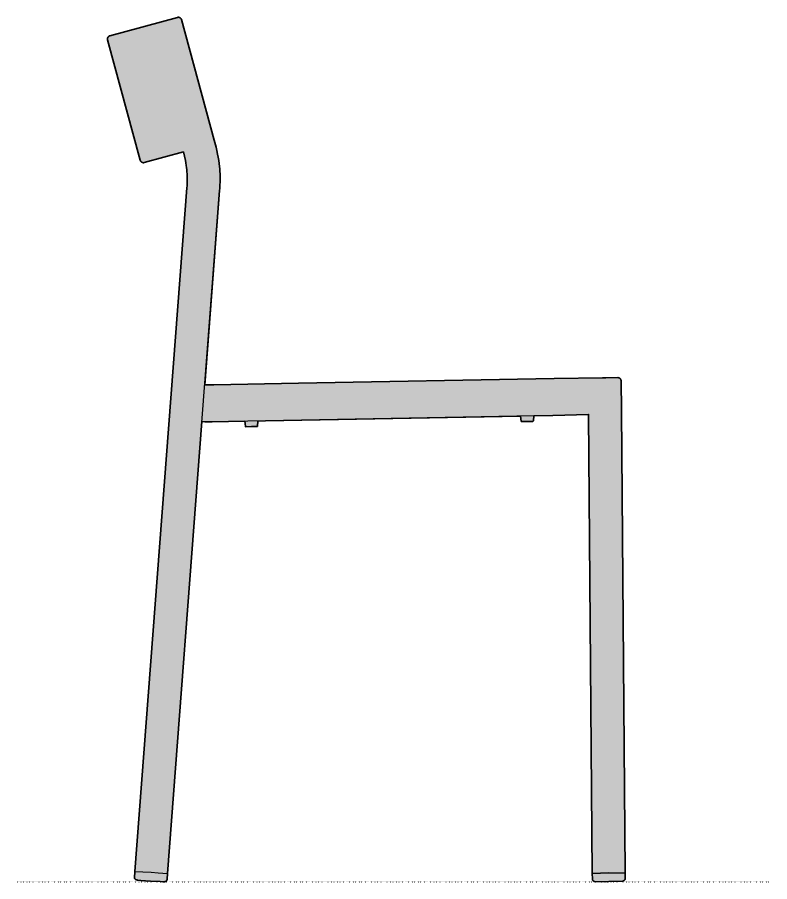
# Model space of a CAD drawing. Header units: millimetres. Extents: x 0 to 1796, y -893 to 789.
# Drawn here: x 1108 to 1796, y 0 to 789 of the extents above; entities that cross this region are included whole.
import ezdxf

# ---------------------------------------------------------------- set-up
doc = ezdxf.new("R2010")
doc.units = ezdxf.units.MM
doc.linetypes.add('Dots', pattern=[1, 0, -1])
doc.layers.add('Blocks', color=7, linetype='Continuous')
doc.layers.add('Blocks$Fill', color=7, linetype='Continuous', true_color=0xffffff)
for name, color, linetype, lineweight, true_color in [('Blocks$Inner', 7, 'Continuous', 25, 0x007f00), ('Blocks$Outline', 7, 'Continuous', 35, 0xff3f3f), ('Groud', 7, 'Dots', 25, 0x243775)]:
    doc.layers.add(name, color=color, linetype=linetype, lineweight=lineweight, true_color=true_color)

# ---------------------------------------------------------------- blocks, each defined once
blk = doc.blocks.new('Type Chair Side')
at = {"layer": 'Blocks$Fill'}
blk.add_hatch(color=256, dxfattribs=at).paths.add_polyline_path([(137.23, 7.32), (136.91, 2.28), (136.91, 2.22), (136.9, 2.16), (136.89, 2.1), (136.88, 2.04), (136.87, 1.99), (136.86, 1.93), (136.84, 1.87), (136.83, 1.81), (136.81, 1.76), (136.79, 1.7), (136.77, 1.65), (136.75, 1.59), (136.73, 1.54), (136.71, 1.48), (136.68, 1.43), (136.65, 1.37), (136.62, 1.31), (136.59, 1.26), (136.56, 1.2), (136.53, 1.15), (136.49, 1.09), (136.46, 1.04), (136.42, 0.99), (136.38, 0.94), (136.34, 0.89), (136.3, 0.84), (136.25, 0.79), (136.21, 0.75), (136.17, 0.7), (136.12, 0.66), (136.07, 0.61), (136.04, 0.58), (136, 0.55), (135.96, 0.52), (135.92, 0.49), (135.89, 0.47), (135.85, 0.44), (135.81, 0.41), (135.77, 0.39), (135.73, 0.36), (135.69, 0.34), (135.65, 0.31), (135.61, 0.29), (135.57, 0.27), (135.53, 0.25), (135.49, 0.23), (135.45, 0.21), (135.37, 0.17), (135.29, 0.14), (135.22, 0.12), (135.14, 0.09), (135.07, 0.07), (135.01, 0.06), (134.94, 0.04), (134.88, 0.03), (134.79, 0.01), (134.73, 0), (134.64, -0.01), (134.56, -0.02), (134.49, -0.02), (134.36, -0.03), (134.19, -0.04), (134, -0.04), (133.42, -0.03), (130.65, 0.07), (112.92, 1.2), (110.13, 1.45), (109.55, 1.52), (109.37, 1.54), (109.2, 1.57), (109.08, 1.59), (109.01, 1.61), (108.93, 1.62), (108.85, 1.65), (108.8, 1.66), (108.75, 1.68), (108.68, 1.7), (108.62, 1.72), (108.55, 1.74), (108.49, 1.77), (108.42, 1.8), (108.35, 1.83), (108.28, 1.87), (108.21, 1.91), (108.14, 1.96), (108.1, 1.98), (108.07, 2), (107.99, 2.06), (107.92, 2.11), (107.85, 2.17), (107.79, 2.23), (107.75, 2.26), (107.72, 2.29), (107.69, 2.32), (107.66, 2.35), (107.63, 2.38), (107.6, 2.42), (107.56, 2.46), (107.53, 2.5), (107.5, 2.54), (107.46, 2.58), (107.43, 2.62), (107.4, 2.67), (107.37, 2.71), (107.35, 2.76), (107.32, 2.8), (107.29, 2.85), (107.27, 2.89), (107.24, 2.94), (107.22, 2.99), (107.2, 3.04), (107.17, 3.08), (107.04, 3.5), (107.29, 9.22), (155.16, 637.24), (155.23, 639.08), (155.27, 640.92), (155.27, 642.77), (155.23, 644.61), (155.15, 646.45), (155.03, 648.29), (154.86, 650.12), (154.64, 652.13), (154.36, 654.13), (154, 656.3), (153.59, 658.45), (152.73, 662.41), (151.75, 666.38), (116.04, 656.67), (115.94, 656.65), (115.84, 656.63), (115.74, 656.61), (115.64, 656.59), (115.53, 656.58), (115.43, 656.58), (115.33, 656.57), (115.23, 656.57), (115.12, 656.57), (115.02, 656.58), (114.92, 656.59), (114.82, 656.6), (114.72, 656.62), (114.62, 656.64), (114.52, 656.66), (114.42, 656.69), (114.32, 656.72), (114.22, 656.75), (114.13, 656.79), (114.03, 656.83), (113.94, 656.87), (113.85, 656.92), (113.76, 656.97), (113.67, 657.02), (113.59, 657.07), (113.5, 657.13), (113.42, 657.19), (113.34, 657.26), (113.26, 657.32), (113.19, 657.39), (113.11, 657.47), (113.04, 657.54), (112.97, 657.62), (112.91, 657.7), (112.85, 657.78), (112.79, 657.86), (112.73, 657.94), (112.67, 658.03), (112.62, 658.12), (112.58, 658.21), (112.53, 658.3), (112.49, 658.4), (112.45, 658.49), (112.42, 658.59), (112.38, 658.69), (112.36, 658.78), (82.45, 768.88), (82.42, 768.98), (82.41, 769.08), (82.39, 769.19), (82.38, 769.29), (82.37, 769.4), (82.37, 769.5), (82.37, 769.6), (82.37, 769.71), (82.38, 769.81), (82.39, 769.92), (82.4, 770.02), (82.42, 770.12), (82.44, 770.23), (82.47, 770.33), (82.49, 770.43), (82.53, 770.53), (82.56, 770.63), (82.6, 770.72), (82.64, 770.82), (82.69, 770.91), (82.74, 771.01), (82.79, 771.1), (82.84, 771.19), (82.9, 771.27), (82.96, 771.36), (83.03, 771.44), (83.09, 771.52), (83.16, 771.6), (83.23, 771.67), (83.31, 771.75), (83.39, 771.82), (83.47, 771.89), (83.55, 771.95), (83.63, 772.01), (83.72, 772.07), (83.81, 772.13), (83.9, 772.18), (83.98, 772.22), (84.06, 772.27), (84.14, 772.3), (84.23, 772.34), (84.32, 772.37), (84.4, 772.41), (84.49, 772.43), (84.58, 772.46), (146.46, 789.27), (146.56, 789.29), (146.67, 789.31), (146.77, 789.33), (146.87, 789.34), (146.98, 789.35), (147.08, 789.35), (147.19, 789.35), (147.29, 789.35), (147.4, 789.34), (147.5, 789.33), (147.61, 789.31), (147.71, 789.3), (147.81, 789.28), (147.91, 789.25), (148.01, 789.22), (148.11, 789.19), (148.21, 789.15), (148.31, 789.12), (148.4, 789.07), (148.5, 789.03), (148.59, 788.98), (148.68, 788.93), (148.77, 788.87), (148.86, 788.81), (148.94, 788.75), (149.03, 788.69), (149.11, 788.62), (149.18, 788.55), (149.26, 788.48), (149.33, 788.4), (149.4, 788.33), (149.47, 788.25), (149.54, 788.16), (149.6, 788.08), (149.66, 787.99), (149.71, 787.9), (149.77, 787.81), (149.81, 787.72), (149.86, 787.63), (149.9, 787.53), (149.94, 787.43), (149.98, 787.34), (181.58, 670.77), (182.32, 667.57), (183.01, 664.35), (183.54, 661.51), (184.01, 658.65), (184.4, 655.9), (184.71, 653.14), (184.92, 650.85), (185.08, 648.55), (185.19, 646.25), (185.26, 643.94), (185.27, 641.18), (185.23, 638.42), (185.16, 636.57), (184.94, 632.9), (171.28, 453.81), (175.47, 453.63), (177.57, 453.62), (548.65, 460.3), (548.75, 460.29), (548.81, 460.29), (548.91, 460.28), (549.01, 460.27), (549.12, 460.25), (549.22, 460.23), (549.32, 460.21), (549.42, 460.18), (549.51, 460.15), (549.61, 460.12), (549.71, 460.08), (549.8, 460.04), (549.9, 460), (549.99, 459.95), (550.08, 459.9), (550.17, 459.85), (550.25, 459.79), (550.34, 459.74), (550.42, 459.67), (550.5, 459.61), (550.58, 459.54), (550.65, 459.47), (550.73, 459.4), (550.76, 459.37), (550.9, 459.21), (550.96, 459.13), (551.02, 459.05), (551.08, 458.97), (551.14, 458.88), (551.19, 458.79), (551.24, 458.7), (551.28, 458.61), (551.33, 458.52), (551.37, 458.42), (551.41, 458.33), (551.44, 458.23), (551.47, 458.13), (551.5, 458.03), (551.52, 457.93), (551.54, 457.83), (551.56, 457.73), (551.57, 457.63), (551.58, 457.53), (551.59, 457.43), (551.59, 457.32), (555.38, 3.05), (555.38, 2.96), (555.38, 2.88), (555.37, 2.79), (555.36, 2.71), (555.34, 2.62), (555.33, 2.54), (555.31, 2.45), (555.28, 2.37), (555.26, 2.29), (555.23, 2.21), (555.2, 2.13), (555.17, 2.05), (555.13, 1.97), (555.09, 1.9), (555.05, 1.82), (555.01, 1.75), (554.96, 1.68), (554.91, 1.61), (554.86, 1.54), (554.81, 1.47), (554.75, 1.41), (554.69, 1.35), (554.63, 1.28), (554.57, 1.23), (554.51, 1.17), (554.44, 1.11), (554.37, 1.06), (554.3, 1.01), (554.23, 0.97), (554.16, 0.92), (554.09, 0.88), (554.01, 0.84), (553.93, 0.8), (553.85, 0.77), (553.78, 0.74), (553.69, 0.71), (553.61, 0.68), (553.53, 0.66), (553.45, 0.64), (553.36, 0.62), (553.28, 0.6), (553.2, 0.59), (553.11, 0.58), (553.03, 0.58), (552.94, 0.57), (527.86, 0), (527.77, 0), (527.69, 0.01), (527.6, 0.02), (527.52, 0.03), (527.43, 0.04), (527.35, 0.06), (527.27, 0.08), (527.19, 0.1), (527.1, 0.13), (527.02, 0.15), (526.94, 0.19), (526.86, 0.22), (526.79, 0.26), (526.71, 0.29), (526.64, 0.34), (526.56, 0.38), (526.49, 0.43), (526.42, 0.47), (526.35, 0.53), (526.29, 0.58), (526.22, 0.64), (526.16, 0.69), (526.1, 0.75), (526.04, 0.82), (525.98, 0.88), (525.93, 0.95), (525.88, 1.01), (525.83, 1.08), (525.78, 1.15), (525.74, 1.23), (525.69, 1.3), (525.65, 1.38), (525.62, 1.45), (525.58, 1.53), (525.55, 1.61), (525.52, 1.69), (525.5, 1.77), (525.47, 1.86), (525.45, 1.94), (525.43, 2.02), (525.42, 2.11), (525.41, 2.19), (525.4, 2.28), (525.39, 2.36), (525.39, 2.45), (525.28, 7.44), (525.28, 7.44), (521.86, 426.66), (489.13, 425.77), (471.74, 425.44), (471.42, 420.79), (471.42, 420.78), (471.42, 420.76), (471.42, 420.74), (471.41, 420.73), (471.41, 420.71), (471.4, 420.69), (471.4, 420.68), (471.39, 420.66), (471.38, 420.64), (471.38, 420.63), (471.37, 420.61), (471.36, 420.6), (471.35, 420.58), (471.34, 420.57), (471.33, 420.55), (471.32, 420.54), (471.31, 420.53), (471.3, 420.51), (471.29, 420.5), (471.28, 420.49), (471.26, 420.48), (471.25, 420.47), (471.24, 420.45), (471.22, 420.44), (471.21, 420.43), (471.2, 420.42), (471.18, 420.42), (471.17, 420.41), (471.15, 420.4), (471.14, 420.39), (471.12, 420.38), (471.1, 420.38), (471.09, 420.37), (471.07, 420.37), (471.05, 420.36), (471.04, 420.36), (471.02, 420.35), (471, 420.35), (470.99, 420.35), (470.97, 420.35), (470.95, 420.35), (470.94, 420.35), (460.7, 420.16), (460.69, 420.16), (460.67, 420.16), (460.65, 420.16), (460.63, 420.16), (460.62, 420.17), (460.6, 420.17), (460.58, 420.17), (460.57, 420.18), (460.55, 420.18), (460.53, 420.19), (460.52, 420.2), (460.5, 420.2), (460.49, 420.21), (460.47, 420.22), (460.46, 420.23), (460.44, 420.24), (460.43, 420.25), (460.41, 420.26), (460.4, 420.27), (460.39, 420.28), (460.37, 420.29), (460.36, 420.3), (460.35, 420.31), (460.34, 420.33), (460.33, 420.34), (460.32, 420.35), (460.3, 420.37), (460.29, 420.38), (460.29, 420.39), (460.28, 420.41), (460.27, 420.42), (460.26, 420.44), (460.25, 420.46), (460.25, 420.47), (460.24, 420.49), (460.24, 420.5), (460.23, 420.52), (460.23, 420.54), (460.22, 420.55), (460.22, 420.57), (460.22, 420.59), (460.21, 420.61), (459.73, 425.21), (219.86, 420.62), (219.55, 416.08), (219.55, 416.06), (219.55, 416.05), (219.54, 416.03), (219.54, 416.01), (219.53, 416), (219.53, 415.98), (219.52, 415.96), (219.52, 415.95), (219.51, 415.93), (219.5, 415.92), (219.5, 415.9), (219.49, 415.89), (219.48, 415.87), (219.47, 415.86), (219.46, 415.84), (219.45, 415.83), (219.44, 415.81), (219.43, 415.8), (219.42, 415.79), (219.4, 415.78), (219.39, 415.76), (219.38, 415.75), (219.37, 415.74), (219.35, 415.73), (219.34, 415.72), (219.32, 415.71), (219.31, 415.7), (219.29, 415.69), (219.28, 415.69), (219.26, 415.68), (219.25, 415.67), (219.23, 415.66), (219.22, 415.66), (219.2, 415.65), (219.18, 415.65), (219.17, 415.64), (219.15, 415.64), (219.13, 415.64), (219.11, 415.64), (219.1, 415.63), (219.08, 415.63), (219.06, 415.63), (208.83, 415.43), (208.81, 415.43), (208.8, 415.43), (208.78, 415.43), (208.76, 415.44), (208.74, 415.44), (208.73, 415.44), (208.71, 415.45), (208.69, 415.45), (208.68, 415.46), (208.66, 415.46), (208.65, 415.47), (208.63, 415.48), (208.61, 415.48), (208.6, 415.49), (208.58, 415.5), (208.57, 415.51), (208.55, 415.52), (208.54, 415.53), (208.53, 415.54), (208.51, 415.55), (208.5, 415.56), (208.49, 415.57), (208.48, 415.58), (208.46, 415.6), (208.45, 415.61), (208.44, 415.62), (208.43, 415.64), (208.42, 415.65), (208.41, 415.67), (208.4, 415.68), (208.4, 415.7), (208.39, 415.71), (208.38, 415.73), (208.37, 415.74), (208.37, 415.76), (208.36, 415.78), (208.36, 415.79), (208.35, 415.81), (208.35, 415.83), (208.35, 415.84), (208.34, 415.86), (208.34, 415.88), (207.85, 420.41), (174.25, 419.88), (171.48, 419.95), (168.71, 420.12)], flags=0)
at = {"layer": 'Blocks$Inner'}
blk.add_line((548.57, 460.3), (537.71, 460.25), dxfattribs=at)
blk.add_lwpolyline([(149.98, 787.34), (149.94, 787.43), (149.9, 787.53), (149.86, 787.63), (149.81, 787.72), (149.77, 787.81), (149.71, 787.9), (149.66, 787.99), (149.6, 788.08), (149.54, 788.16), (149.47, 788.25), (149.4, 788.33), (149.33, 788.4), (149.26, 788.48), (149.18, 788.55), (149.11, 788.62), (149.03, 788.69), (148.94, 788.75), (148.86, 788.81), (148.77, 788.87), (148.68, 788.93), (148.59, 788.98), (148.5, 789.03), (148.4, 789.07), (148.31, 789.12), (148.21, 789.15), (148.11, 789.19), (148.01, 789.22), (147.91, 789.25), (147.81, 789.28), (147.71, 789.3), (147.61, 789.31), (147.5, 789.33), (147.4, 789.34), (147.29, 789.35), (147.19, 789.35), (147.08, 789.35), (146.98, 789.35), (146.87, 789.34), (146.77, 789.33), (146.67, 789.31), (146.56, 789.29), (146.46, 789.27), (146.36, 789.24), (84.58, 772.46), (84.49, 772.43), (84.4, 772.41), (84.32, 772.37), (84.23, 772.34), (84.14, 772.3), (84.06, 772.27), (83.98, 772.22), (83.9, 772.18), (83.81, 772.13), (83.72, 772.07), (83.63, 772.01), (83.55, 771.95), (83.47, 771.89), (83.39, 771.82), (83.31, 771.75), (83.23, 771.67), (83.16, 771.6), (83.09, 771.52), (83.03, 771.44), (82.96, 771.36), (82.9, 771.27), (82.84, 771.19), (82.79, 771.1), (82.74, 771.01), (82.69, 770.91), (82.64, 770.82), (82.6, 770.72), (82.56, 770.63), (82.53, 770.53), (82.49, 770.43), (82.47, 770.33), (82.44, 770.23), (82.42, 770.12), (82.4, 770.02), (82.39, 769.92), (82.38, 769.81), (82.37, 769.71), (82.37, 769.6), (82.37, 769.5), (82.37, 769.4), (82.38, 769.29), (82.39, 769.19), (82.41, 769.08), (82.42, 768.98), (82.45, 768.88), (82.47, 768.78), (112.36, 658.78), (112.38, 658.69), (112.42, 658.59), (112.45, 658.49), (112.49, 658.4), (112.53, 658.3), (112.58, 658.21), (112.62, 658.12), (112.67, 658.03), (112.73, 657.94), (112.79, 657.86), (112.85, 657.78), (112.91, 657.7), (112.97, 657.62), (113.04, 657.54), (113.11, 657.47), (113.19, 657.39), (113.26, 657.32), (113.34, 657.26), (113.42, 657.19), (113.5, 657.13), (113.59, 657.07), (113.67, 657.02), (113.76, 656.97), (113.85, 656.92), (113.94, 656.87), (114.03, 656.83), (114.13, 656.79), (114.22, 656.75), (114.32, 656.72), (114.42, 656.69), (114.52, 656.66), (114.62, 656.64), (114.72, 656.62), (114.82, 656.6), (114.92, 656.59), (115.02, 656.58), (115.12, 656.57), (115.23, 656.57), (115.33, 656.57), (115.43, 656.58), (115.53, 656.58), (115.64, 656.59), (115.74, 656.61), (115.84, 656.63), (115.94, 656.65), (116.04, 656.67), (151.75, 666.38), (152.73, 662.41), (153.59, 658.45), (154, 656.3), (154.36, 654.13), (154.64, 652.13), (154.86, 650.12), (155.03, 648.29), (155.15, 646.45), (155.23, 644.61), (155.27, 642.77), (155.27, 640.92), (155.23, 639.08), (155.16, 637.24), (155.05, 635.4), (154.91, 633.72), (107.29, 9.22), (114.79, 9.01), (122.27, 8.53), (128.66, 8.15), (132.95, 7.79), (137.23, 7.32), (184.79, 631.06), (184.94, 632.9), (185.16, 636.57), (185.23, 638.42), (185.27, 641.18), (185.26, 643.94), (185.19, 646.25), (185.08, 648.55), (184.92, 650.85), (184.71, 653.14), (184.4, 655.9), (184.01, 658.65), (183.54, 661.51), (183.01, 664.35), (182.32, 667.57), (181.58, 670.77), (179.93, 677.14)], close=True, dxfattribs=at)
for points in [[(171.28, 453.81), (173.37, 453.7), (175.47, 453.63), (177.57, 453.62), (179.44, 453.64), (256.91, 455.16), (490.33, 459.48), (534.68, 460.22), (537.54, 460.25), (548.65, 460.3), (548.75, 460.29), (548.86, 460.29), (548.96, 460.27), (549.06, 460.26), (549.16, 460.24), (549.26, 460.22), (549.36, 460.2), (549.46, 460.17), (549.56, 460.14), (549.66, 460.1), (549.75, 460.06), (549.84, 460.02), (549.94, 459.98), (550.03, 459.93), (550.12, 459.88), (550.2, 459.82), (550.29, 459.77), (550.37, 459.71), (550.46, 459.65), (550.53, 459.58), (550.61, 459.51), (550.69, 459.44), (550.76, 459.37), (550.83, 459.29), (550.9, 459.21), (550.96, 459.13), (551.02, 459.05), (551.08, 458.97), (551.14, 458.88), (551.19, 458.79), (551.24, 458.7), (551.28, 458.61), (551.33, 458.52), (551.37, 458.42), (551.41, 458.33), (551.44, 458.23), (551.47, 458.13), (551.5, 458.03), (551.52, 457.93), (551.54, 457.83), (551.56, 457.73), (551.57, 457.63), (551.58, 457.53), (551.59, 457.43), (551.59, 457.32), (551.83, 430.32), (555.27, 8.13), (555.38, 3.13), (555.38, 3.05), (555.38, 2.96), (555.38, 2.88), (555.37, 2.79), (555.36, 2.71), (555.34, 2.62), (555.33, 2.54), (555.31, 2.45), (555.28, 2.37), (555.26, 2.29), (555.23, 2.21), (555.2, 2.13), (555.17, 2.05), (555.13, 1.97), (555.09, 1.9), (555.05, 1.82), (555.01, 1.75), (554.96, 1.68), (554.91, 1.61), (554.86, 1.54), (554.81, 1.47), (554.75, 1.41), (554.69, 1.35), (554.63, 1.28), (554.57, 1.23), (554.51, 1.17), (554.44, 1.11), (554.37, 1.06), (554.3, 1.01), (554.23, 0.97), (554.16, 0.92), (554.09, 0.88), (554.01, 0.84), (553.93, 0.8), (553.85, 0.77), (553.78, 0.74), (553.69, 0.71), (553.61, 0.68), (553.53, 0.66), (553.45, 0.64), (553.36, 0.62), (553.28, 0.6), (553.2, 0.59), (553.11, 0.58), (553.03, 0.58), (552.94, 0.57), (540.44, 0.17), (527.94, 0), (527.86, 0), (527.77, 0), (527.69, 0.01), (527.6, 0.02), (527.52, 0.03), (527.43, 0.04), (527.35, 0.06), (527.27, 0.08), (527.19, 0.1), (527.1, 0.13), (527.02, 0.15), (526.94, 0.19), (526.86, 0.22), (526.79, 0.26), (526.71, 0.29), (526.64, 0.34), (526.56, 0.38), (526.49, 0.43), (526.42, 0.47), (526.35, 0.53), (526.29, 0.58), (526.22, 0.64), (526.16, 0.69), (526.1, 0.75), (526.04, 0.82), (525.98, 0.88), (525.93, 0.95), (525.88, 1.01), (525.83, 1.08), (525.78, 1.15), (525.74, 1.23), (525.69, 1.3), (525.65, 1.38), (525.62, 1.45), (525.58, 1.53), (525.55, 1.61), (525.52, 1.69), (525.5, 1.77), (525.47, 1.86), (525.45, 1.94), (525.43, 2.02), (525.42, 2.11), (525.41, 2.19), (525.4, 2.28), (525.39, 2.36), (525.39, 2.45), (525.28, 7.44), (532.76, 7.75), (540.24, 7.92), (532.76, 7.75), (525.28, 7.44), (521.86, 426.66), (489.13, 425.77), (226.77, 420.74), (177.99, 419.9), (174.25, 419.88), (171.48, 419.95), (168.71, 420.12)], [(428.85, 458.38), (180, 453.67), (176.44, 453.63)], [(551.59, 457.32), (551.59, 457.32), (551.59, 457.42), (551.58, 457.52), (551.57, 457.62), (551.56, 457.72), (551.54, 457.82), (551.52, 457.92), (551.5, 458.02), (551.48, 458.11), (551.45, 458.21), (551.41, 458.3), (551.38, 458.4), (551.34, 458.49), (551.3, 458.58), (551.26, 458.67), (551.21, 458.76), (551.16, 458.84), (551.11, 458.93), (551.05, 459.01), (550.99, 459.09), (550.93, 459.17), (550.87, 459.25), (550.8, 459.33), (550.73, 459.4), (550.65, 459.47), (550.58, 459.54), (550.5, 459.61), (550.42, 459.67), (550.34, 459.74), (550.25, 459.79), (550.17, 459.85), (550.08, 459.9), (549.99, 459.95), (549.9, 460), (549.8, 460.04), (549.71, 460.08), (549.61, 460.12), (549.51, 460.15), (549.42, 460.18), (549.32, 460.21), (549.22, 460.23), (549.12, 460.25), (549.01, 460.27), (548.91, 460.28), (548.81, 460.29), (548.71, 460.3), (548.6, 460.3)], [(207.85, 420.41), (208.34, 415.88), (208.34, 415.86), (208.35, 415.84), (208.35, 415.83), (208.35, 415.81), (208.36, 415.79), (208.36, 415.78), (208.37, 415.76), (208.37, 415.74), (208.38, 415.73), (208.39, 415.71), (208.4, 415.7), (208.4, 415.68), (208.41, 415.67), (208.42, 415.65), (208.43, 415.64), (208.44, 415.62), (208.45, 415.61), (208.46, 415.6), (208.48, 415.58), (208.49, 415.57), (208.5, 415.56), (208.51, 415.55), (208.53, 415.54), (208.54, 415.53), (208.55, 415.52), (208.57, 415.51), (208.58, 415.5), (208.6, 415.49), (208.61, 415.48), (208.63, 415.48), (208.65, 415.47), (208.66, 415.46), (208.68, 415.46), (208.69, 415.45), (208.71, 415.45), (208.73, 415.44), (208.74, 415.44), (208.76, 415.44), (208.78, 415.43), (208.8, 415.43), (208.81, 415.43), (208.83, 415.43), (208.85, 415.43), (213.95, 415.53), (219.06, 415.63), (219.08, 415.63), (219.1, 415.63), (219.11, 415.64), (219.13, 415.64), (219.15, 415.64), (219.17, 415.64), (219.18, 415.65), (219.2, 415.65), (219.22, 415.66), (219.23, 415.66), (219.25, 415.67), (219.26, 415.68), (219.28, 415.69), (219.29, 415.69), (219.31, 415.7), (219.32, 415.71), (219.34, 415.72), (219.35, 415.73), (219.37, 415.74), (219.38, 415.75), (219.39, 415.76), (219.4, 415.78), (219.42, 415.79), (219.43, 415.8), (219.44, 415.81), (219.45, 415.83), (219.46, 415.84), (219.47, 415.86), (219.48, 415.87), (219.49, 415.89), (219.5, 415.9), (219.5, 415.92), (219.51, 415.93), (219.52, 415.95), (219.52, 415.96), (219.53, 415.98), (219.53, 416), (219.54, 416.01), (219.54, 416.03), (219.55, 416.05), (219.55, 416.06), (219.55, 416.08), (219.55, 416.1), (219.86, 420.62)], [(459.73, 425.21), (460.21, 420.61), (460.22, 420.59), (460.22, 420.57), (460.22, 420.55), (460.23, 420.54), (460.23, 420.52), (460.24, 420.5), (460.24, 420.49), (460.25, 420.47), (460.25, 420.46), (460.26, 420.44), (460.27, 420.42), (460.28, 420.41), (460.29, 420.39), (460.29, 420.38), (460.3, 420.37), (460.32, 420.35), (460.33, 420.34), (460.34, 420.33), (460.35, 420.31), (460.36, 420.3), (460.37, 420.29), (460.39, 420.28), (460.4, 420.27), (460.41, 420.26), (460.43, 420.25), (460.44, 420.24), (460.46, 420.23), (460.47, 420.22), (460.49, 420.21), (460.5, 420.2), (460.52, 420.2), (460.53, 420.19), (460.55, 420.18), (460.57, 420.18), (460.58, 420.17), (460.6, 420.17), (460.62, 420.17), (460.63, 420.16), (460.65, 420.16), (460.67, 420.16), (460.69, 420.16), (460.7, 420.16), (460.72, 420.16), (465.83, 420.25), (470.94, 420.35), (470.95, 420.35), (470.97, 420.35), (470.99, 420.35), (471, 420.35), (471.02, 420.35), (471.04, 420.36), (471.05, 420.36), (471.07, 420.37), (471.09, 420.37), (471.1, 420.38), (471.12, 420.38), (471.14, 420.39), (471.15, 420.4), (471.17, 420.41), (471.18, 420.42), (471.2, 420.42), (471.21, 420.43), (471.22, 420.44), (471.24, 420.45), (471.25, 420.47), (471.26, 420.48), (471.28, 420.49), (471.29, 420.5), (471.3, 420.51), (471.31, 420.53), (471.32, 420.54), (471.33, 420.55), (471.34, 420.57), (471.35, 420.58), (471.36, 420.6), (471.37, 420.61), (471.38, 420.63), (471.38, 420.64), (471.39, 420.66), (471.4, 420.68), (471.4, 420.69), (471.41, 420.71), (471.41, 420.73), (471.42, 420.74), (471.42, 420.76), (471.42, 420.78), (471.42, 420.79), (471.43, 420.81), (471.74, 425.44)], [(470.94, 420.35), (470.89, 420.35), (465.83, 420.25), (460.77, 420.16), (460.72, 420.16)], [(219.06, 415.63), (219.01, 415.63), (213.95, 415.53), (208.9, 415.43), (208.85, 415.43)], [(107.29, 9.22), (107.04, 3.5), (107.17, 3.08), (107.2, 3.04), (107.22, 2.99), (107.24, 2.94), (107.27, 2.89), (107.29, 2.85), (107.32, 2.8), (107.35, 2.76), (107.37, 2.71), (107.4, 2.67), (107.43, 2.62), (107.46, 2.58), (107.5, 2.54), (107.53, 2.5), (107.56, 2.46), (107.6, 2.42), (107.63, 2.38), (107.66, 2.35), (107.69, 2.32), (107.72, 2.29), (107.75, 2.26), (107.79, 2.23), (107.85, 2.17), (107.92, 2.11), (107.99, 2.06), (108.07, 2), (108.1, 1.98), (108.14, 1.96), (108.21, 1.91), (108.28, 1.87), (108.35, 1.83), (108.42, 1.8), (108.49, 1.77), (108.55, 1.74), (108.62, 1.72), (108.68, 1.7), (108.75, 1.68), (108.8, 1.66), (108.85, 1.65), (108.93, 1.62), (109.01, 1.61), (109.08, 1.59), (109.2, 1.57), (109.37, 1.54), (109.55, 1.52), (110.13, 1.45), (112.92, 1.2), (121.78, 0.57), (130.65, 0.07), (133.42, -0.03), (134, -0.04), (134.19, -0.04), (134.36, -0.03), (134.49, -0.02), (134.56, -0.02), (134.64, -0.01), (134.73, 0), (134.79, 0.01), (134.88, 0.03), (134.94, 0.04), (135.01, 0.06), (135.07, 0.07), (135.14, 0.09), (135.22, 0.12), (135.29, 0.14), (135.37, 0.17), (135.45, 0.21), (135.49, 0.23), (135.53, 0.25), (135.57, 0.27), (135.61, 0.29), (135.65, 0.31), (135.69, 0.34), (135.73, 0.36), (135.77, 0.39), (135.81, 0.41), (135.85, 0.44), (135.89, 0.47), (135.92, 0.49), (135.96, 0.52), (136, 0.55), (136.04, 0.58), (136.07, 0.61), (136.12, 0.66), (136.17, 0.7), (136.21, 0.75), (136.25, 0.79), (136.3, 0.84), (136.34, 0.89), (136.38, 0.94), (136.42, 0.99), (136.46, 1.04), (136.49, 1.09), (136.53, 1.15), (136.56, 1.2), (136.59, 1.26), (136.62, 1.31), (136.65, 1.37), (136.68, 1.43), (136.71, 1.48), (136.73, 1.54), (136.75, 1.59), (136.77, 1.65), (136.79, 1.7), (136.81, 1.76), (136.83, 1.81), (136.84, 1.87), (136.86, 1.93), (136.87, 1.99), (136.88, 2.04), (136.89, 2.1), (136.9, 2.16), (136.91, 2.22), (136.91, 2.28), (136.92, 2.34), (137.23, 7.32)], [(540.24, 7.92), (547.75, 8.09), (555.27, 8.13), (555.27, 8.13)]]:
    blk.add_lwpolyline(points, dxfattribs=at)
at = {"layer": 'Blocks$Outline'}
for points in [[(107.29, 9.22), (154.91, 633.72), (155.05, 635.4), (155.16, 637.24), (155.23, 639.08), (155.27, 640.92), (155.27, 642.77), (155.23, 644.61), (155.15, 646.45), (155.03, 648.29), (154.86, 650.12), (154.64, 652.13), (154.36, 654.13), (154, 656.3), (153.59, 658.45), (152.73, 662.41), (151.75, 666.38), (116.04, 656.67), (115.94, 656.65), (115.84, 656.63), (115.74, 656.61), (115.64, 656.59), (115.53, 656.58), (115.43, 656.58), (115.33, 656.57), (115.23, 656.57), (115.12, 656.57), (115.02, 656.58), (114.92, 656.59), (114.82, 656.6), (114.72, 656.62), (114.62, 656.64), (114.52, 656.66), (114.42, 656.69), (114.32, 656.72), (114.22, 656.75), (114.13, 656.79), (114.03, 656.83), (113.94, 656.87), (113.85, 656.92), (113.76, 656.97), (113.67, 657.02), (113.59, 657.07), (113.5, 657.13), (113.42, 657.19), (113.34, 657.26), (113.26, 657.32), (113.19, 657.39), (113.11, 657.47), (113.04, 657.54), (112.97, 657.62), (112.91, 657.7), (112.85, 657.78), (112.79, 657.86), (112.73, 657.94), (112.67, 658.03), (112.62, 658.12), (112.58, 658.21), (112.53, 658.3), (112.49, 658.4), (112.45, 658.49), (112.42, 658.59), (112.38, 658.69), (112.36, 658.78), (82.47, 768.78), (82.45, 768.88), (82.42, 768.98), (82.41, 769.08), (82.39, 769.19), (82.38, 769.29), (82.37, 769.4), (82.37, 769.5), (82.37, 769.6), (82.37, 769.71), (82.38, 769.81), (82.39, 769.92), (82.4, 770.02), (82.42, 770.12), (82.44, 770.23), (82.47, 770.33), (82.49, 770.43), (82.53, 770.53), (82.56, 770.63), (82.6, 770.72), (82.64, 770.82), (82.69, 770.91), (82.74, 771.01), (82.79, 771.1), (82.84, 771.19), (82.9, 771.27), (82.96, 771.36), (83.03, 771.44), (83.09, 771.52), (83.16, 771.6), (83.23, 771.67), (83.31, 771.75), (83.39, 771.82), (83.47, 771.89), (83.55, 771.95), (83.63, 772.01), (83.72, 772.07), (83.81, 772.13), (83.9, 772.18), (83.98, 772.22), (84.06, 772.27), (84.14, 772.3), (84.23, 772.34), (84.32, 772.37), (84.4, 772.41), (84.49, 772.43), (84.58, 772.46), (146.36, 789.24), (146.46, 789.27), (146.56, 789.29), (146.67, 789.31), (146.77, 789.33), (146.87, 789.34), (146.98, 789.35), (147.08, 789.35), (147.19, 789.35), (147.29, 789.35), (147.4, 789.34), (147.5, 789.33), (147.61, 789.31), (147.71, 789.3), (147.81, 789.28), (147.91, 789.25), (148.01, 789.22), (148.11, 789.19), (148.21, 789.15), (148.31, 789.12), (148.4, 789.07), (148.5, 789.03), (148.59, 788.98), (148.68, 788.93), (148.77, 788.87), (148.86, 788.81), (148.94, 788.75), (149.03, 788.69), (149.11, 788.62), (149.18, 788.55), (149.26, 788.48), (149.33, 788.4), (149.4, 788.33), (149.47, 788.25), (149.54, 788.16), (149.6, 788.08), (149.66, 787.99), (149.71, 787.9), (149.77, 787.81), (149.81, 787.72), (149.86, 787.63), (149.9, 787.53), (149.94, 787.43), (149.98, 787.34)], [(149.98, 787.34), (179.93, 677.14), (181.58, 670.77), (182.32, 667.57), (183.01, 664.35), (183.54, 661.51), (184.01, 658.65), (184.4, 655.9), (184.71, 653.14), (184.92, 650.85), (185.08, 648.55), (185.19, 646.25), (185.26, 643.94), (185.27, 641.18), (185.23, 638.42), (185.16, 636.57), (184.94, 632.9), (184.79, 631.06), (171.28, 453.81)], [(171.28, 453.81), (173.37, 453.7), (175.47, 453.63), (177.57, 453.62), (179.44, 453.64), (256.91, 455.16), (490.33, 459.48), (534.68, 460.22), (537.54, 460.25), (548.65, 460.3), (548.75, 460.29)], [(550.76, 459.37), (550.83, 459.29), (550.9, 459.21), (550.96, 459.13), (551.02, 459.05), (551.08, 458.97), (551.14, 458.88), (551.19, 458.79), (551.24, 458.7), (551.28, 458.61), (551.33, 458.52), (551.37, 458.42), (551.41, 458.33), (551.44, 458.23), (551.47, 458.13), (551.5, 458.03), (551.52, 457.93), (551.54, 457.83), (551.56, 457.73), (551.57, 457.63), (551.58, 457.53), (551.59, 457.43), (551.59, 457.32), (551.83, 430.32), (555.27, 8.13), (555.38, 3.13), (555.38, 3.05), (555.38, 2.96), (555.38, 2.88), (555.37, 2.79), (555.36, 2.71), (555.34, 2.62), (555.33, 2.54), (555.31, 2.45), (555.28, 2.37), (555.26, 2.29), (555.23, 2.21), (555.2, 2.13), (555.17, 2.05), (555.13, 1.97), (555.09, 1.9), (555.05, 1.82), (555.01, 1.75), (554.96, 1.68), (554.91, 1.61), (554.86, 1.54), (554.81, 1.47), (554.75, 1.41), (554.69, 1.35), (554.63, 1.28), (554.57, 1.23), (554.51, 1.17), (554.44, 1.11), (554.37, 1.06), (554.3, 1.01), (554.23, 0.97), (554.16, 0.92), (554.09, 0.88), (554.01, 0.84), (553.93, 0.8), (553.85, 0.77), (553.78, 0.74), (553.69, 0.71), (553.61, 0.68), (553.53, 0.66), (553.45, 0.64), (553.36, 0.62), (553.28, 0.6), (553.2, 0.59), (553.11, 0.58), (553.03, 0.58), (552.94, 0.57), (540.44, 0.17), (527.94, 0), (527.86, 0), (527.77, 0), (527.69, 0.01), (527.6, 0.02), (527.52, 0.03), (527.43, 0.04), (527.35, 0.06), (527.27, 0.08), (527.19, 0.1), (527.1, 0.13), (527.02, 0.15), (526.94, 0.19), (526.86, 0.22), (526.79, 0.26), (526.71, 0.29), (526.64, 0.34), (526.56, 0.38), (526.49, 0.43), (526.42, 0.47), (526.35, 0.53), (526.29, 0.58), (526.22, 0.64), (526.16, 0.69), (526.1, 0.75), (526.04, 0.82), (525.98, 0.88), (525.93, 0.95), (525.88, 1.01), (525.83, 1.08), (525.78, 1.15), (525.74, 1.23), (525.69, 1.3), (525.65, 1.38), (525.62, 1.45), (525.58, 1.53), (525.55, 1.61), (525.52, 1.69), (525.5, 1.77), (525.47, 1.86), (525.45, 1.94), (525.43, 2.02), (525.42, 2.11), (525.41, 2.19), (525.4, 2.28), (525.39, 2.36), (525.39, 2.45), (525.28, 7.44), (525.28, 7.44)], [(548.75, 460.29), (548.81, 460.29), (548.91, 460.28), (549.01, 460.27), (549.12, 460.25), (549.22, 460.23), (549.32, 460.21), (549.42, 460.18), (549.51, 460.15), (549.61, 460.12), (549.71, 460.08), (549.8, 460.04), (549.9, 460), (549.99, 459.95), (550.08, 459.9), (550.17, 459.85), (550.25, 459.79), (550.34, 459.74), (550.42, 459.67), (550.5, 459.61), (550.58, 459.54), (550.65, 459.47), (550.73, 459.4), (550.76, 459.37)], [(525.28, 7.44), (521.86, 426.66), (489.13, 425.77), (471.74, 425.44)], [(168.71, 420.12), (137.23, 7.32)], [(207.85, 420.41), (177.99, 419.9), (174.25, 419.88), (171.48, 419.95), (168.71, 420.12)], [(219.86, 420.62), (219.55, 416.1), (219.55, 416.08), (219.55, 416.06), (219.55, 416.05), (219.54, 416.03), (219.54, 416.01), (219.53, 416), (219.53, 415.98), (219.52, 415.96), (219.52, 415.95), (219.51, 415.93), (219.5, 415.92), (219.5, 415.9), (219.49, 415.89), (219.48, 415.87), (219.47, 415.86), (219.46, 415.84), (219.45, 415.83), (219.44, 415.81), (219.43, 415.8), (219.42, 415.79), (219.4, 415.78), (219.39, 415.76), (219.38, 415.75), (219.37, 415.74), (219.35, 415.73), (219.34, 415.72), (219.32, 415.71), (219.31, 415.7), (219.29, 415.69), (219.28, 415.69), (219.26, 415.68), (219.25, 415.67), (219.23, 415.66), (219.22, 415.66), (219.2, 415.65), (219.18, 415.65), (219.17, 415.64), (219.15, 415.64), (219.13, 415.64), (219.11, 415.64), (219.1, 415.63), (219.08, 415.63), (219.06, 415.63), (213.95, 415.53), (208.85, 415.43), (208.83, 415.43), (208.81, 415.43), (208.8, 415.43), (208.78, 415.43), (208.76, 415.44), (208.74, 415.44), (208.73, 415.44), (208.71, 415.45), (208.69, 415.45), (208.68, 415.46), (208.66, 415.46), (208.65, 415.47), (208.63, 415.48), (208.61, 415.48), (208.6, 415.49), (208.58, 415.5), (208.57, 415.51), (208.55, 415.52), (208.54, 415.53), (208.53, 415.54), (208.51, 415.55), (208.5, 415.56), (208.49, 415.57), (208.48, 415.58), (208.46, 415.6), (208.45, 415.61), (208.44, 415.62), (208.43, 415.64), (208.42, 415.65), (208.41, 415.67), (208.4, 415.68), (208.4, 415.7), (208.39, 415.71), (208.38, 415.73), (208.37, 415.74), (208.37, 415.76), (208.36, 415.78), (208.36, 415.79), (208.35, 415.81), (208.35, 415.83), (208.35, 415.84), (208.34, 415.86), (208.34, 415.88), (207.85, 420.41)], [(459.73, 425.21), (226.77, 420.74), (219.86, 420.62)], [(471.74, 425.44), (471.43, 420.81), (471.42, 420.79), (471.42, 420.78), (471.42, 420.76), (471.42, 420.74), (471.41, 420.73), (471.41, 420.71), (471.4, 420.69), (471.4, 420.68), (471.39, 420.66), (471.38, 420.64), (471.38, 420.63), (471.37, 420.61), (471.36, 420.6), (471.35, 420.58), (471.34, 420.57), (471.33, 420.55), (471.32, 420.54), (471.31, 420.53), (471.3, 420.51), (471.29, 420.5), (471.28, 420.49), (471.26, 420.48), (471.25, 420.47), (471.24, 420.45), (471.22, 420.44), (471.21, 420.43), (471.2, 420.42), (471.18, 420.42), (471.17, 420.41), (471.15, 420.4), (471.14, 420.39), (471.12, 420.38), (471.1, 420.38), (471.09, 420.37), (471.07, 420.37), (471.05, 420.36), (471.04, 420.36), (471.02, 420.35), (471, 420.35), (470.99, 420.35), (470.97, 420.35), (470.95, 420.35), (470.94, 420.35), (465.83, 420.25), (460.72, 420.16), (460.7, 420.16), (460.69, 420.16), (460.67, 420.16), (460.65, 420.16), (460.63, 420.16), (460.62, 420.17), (460.6, 420.17), (460.58, 420.17), (460.57, 420.18), (460.55, 420.18), (460.53, 420.19), (460.52, 420.2), (460.5, 420.2), (460.49, 420.21), (460.47, 420.22), (460.46, 420.23), (460.44, 420.24), (460.43, 420.25), (460.41, 420.26), (460.4, 420.27), (460.39, 420.28), (460.37, 420.29), (460.36, 420.3), (460.35, 420.31), (460.34, 420.33), (460.33, 420.34), (460.32, 420.35), (460.3, 420.37), (460.29, 420.38), (460.29, 420.39), (460.28, 420.41), (460.27, 420.42), (460.26, 420.44), (460.25, 420.46), (460.25, 420.47), (460.24, 420.49), (460.24, 420.5), (460.23, 420.52), (460.23, 420.54), (460.22, 420.55), (460.22, 420.57), (460.22, 420.59), (460.21, 420.61), (459.73, 425.21)], [(137.23, 7.32), (136.92, 2.34), (136.91, 2.28), (136.91, 2.22), (136.9, 2.16), (136.89, 2.1), (136.88, 2.04), (136.87, 1.99), (136.86, 1.93), (136.84, 1.87), (136.83, 1.81), (136.81, 1.76), (136.79, 1.7), (136.77, 1.65), (136.75, 1.59), (136.73, 1.54), (136.71, 1.48), (136.68, 1.43), (136.65, 1.37), (136.62, 1.31), (136.59, 1.26), (136.56, 1.2), (136.53, 1.15), (136.49, 1.09), (136.46, 1.04), (136.42, 0.99), (136.38, 0.94), (136.34, 0.89), (136.3, 0.84), (136.25, 0.79), (136.21, 0.75), (136.17, 0.7), (136.12, 0.66), (136.07, 0.61), (136.04, 0.58), (136, 0.55), (135.96, 0.52), (135.92, 0.49), (135.89, 0.47), (135.85, 0.44), (135.81, 0.41), (135.77, 0.39), (135.73, 0.36), (135.69, 0.34), (135.65, 0.31), (135.61, 0.29), (135.57, 0.27), (135.53, 0.25), (135.49, 0.23), (135.45, 0.21), (135.37, 0.17), (135.29, 0.14), (135.22, 0.12), (135.14, 0.09), (135.07, 0.07), (135.01, 0.06), (134.94, 0.04), (134.88, 0.03), (134.79, 0.01), (134.73, 0), (134.64, -0.01), (134.56, -0.02), (134.49, -0.02), (134.36, -0.03), (134.19, -0.04), (134, -0.04), (133.42, -0.03), (130.65, 0.07), (121.78, 0.57), (112.92, 1.2), (110.13, 1.45), (109.55, 1.52), (109.37, 1.54), (109.2, 1.57), (109.08, 1.59), (109.01, 1.61), (108.93, 1.62), (108.85, 1.65), (108.8, 1.66), (108.75, 1.68), (108.68, 1.7), (108.62, 1.72), (108.55, 1.74), (108.49, 1.77), (108.42, 1.8), (108.35, 1.83), (108.28, 1.87), (108.21, 1.91), (108.14, 1.96), (108.1, 1.98), (108.07, 2), (107.99, 2.06), (107.92, 2.11), (107.85, 2.17), (107.79, 2.23), (107.75, 2.26), (107.72, 2.29), (107.69, 2.32), (107.66, 2.35), (107.63, 2.38), (107.6, 2.42), (107.56, 2.46), (107.53, 2.5), (107.5, 2.54), (107.46, 2.58), (107.43, 2.62), (107.4, 2.67), (107.37, 2.71), (107.35, 2.76), (107.32, 2.8), (107.29, 2.85), (107.27, 2.89), (107.24, 2.94), (107.22, 2.99), (107.2, 3.04), (107.17, 3.08), (107.04, 3.5), (107.29, 9.22)]]:
    blk.add_lwpolyline(points, dxfattribs=at)

msp = doc.modelspace()

# ---------------------------------------------------------------- linework, layer by layer
at = {"layer": 'Groud'}
msp.add_lwpolyline([(1108.13, 0), (1795.5, 0)], dxfattribs=at)

# ---------------------------------------------------------------- block references
at = {"layer": 'Blocks'}
msp.add_blockref('Type Chair Side', (1108.13, 0), dxfattribs=at)

doc.saveas('drawing.dxf')
